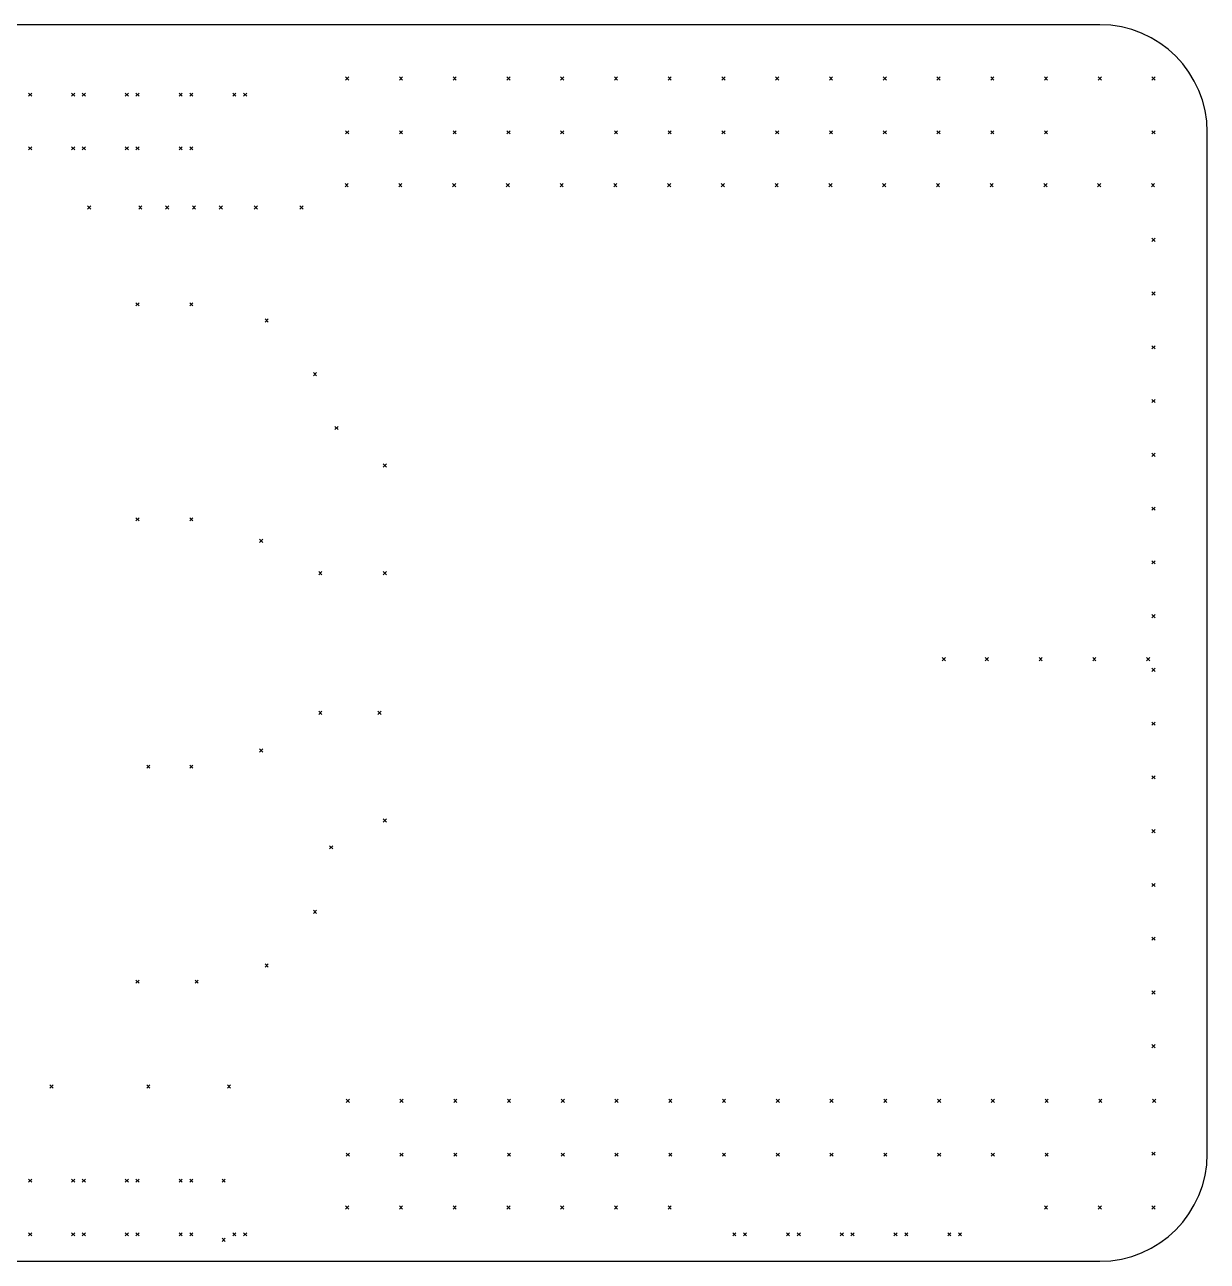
# Model space of a CAD drawing. Extents: x 41 to 265, y -135 to -8.
# Drawn here: x 153.7 to 265.4, y -124.5 to -7.6 of the extents above; entities that cross this region are included whole.
import ezdxf

# ---------------------------------------------------------------- set-up
doc = ezdxf.new("R2010")
doc.units = 0
doc.layers.add('BLACK', color=7, linetype='CONTINUOUS')

msp = doc.modelspace()

# ---------------------------------------------------------------- linework, layer by layer
at = {"layer": 'BLACK', "linetype": 'CONTINUOUS'}
for p, q in [((255.27, -7.62), (52.07, -7.62)), ((184, -12.55), (184.3, -12.85)), ((184.3, -12.55), (184, -12.85)), ((189.08, -12.55), (189.38, -12.85)), ((189.38, -12.55), (189.08, -12.85)), ((194.16, -12.55), (194.46, -12.85)), ((194.46, -12.55), (194.16, -12.85)), ((199.24, -12.55), (199.54, -12.85)), ((199.54, -12.55), (199.24, -12.85)), ((204.32, -12.55), (204.62, -12.85)), ((204.62, -12.55), (204.32, -12.85)), ((209.4, -12.55), (209.7, -12.85)), ((209.7, -12.55), (209.4, -12.85)), ((214.48, -12.55), (214.78, -12.85)), ((214.78, -12.55), (214.48, -12.85)), ((219.56, -12.55), (219.86, -12.85)), ((219.86, -12.55), (219.56, -12.85)), ((224.64, -12.55), (224.94, -12.85)), ((224.94, -12.55), (224.64, -12.85)), ((229.72, -12.55), (230.02, -12.85)), ((230.02, -12.55), (229.72, -12.85)), ((234.8, -12.55), (235.1, -12.85)), ((235.1, -12.55), (234.8, -12.85)), ((239.88, -12.55), (240.18, -12.85)), ((240.18, -12.55), (239.88, -12.85)), ((244.96, -12.55), (245.26, -12.85)), ((245.26, -12.55), (244.96, -12.85)), ((250.04, -12.55), (250.34, -12.85)), ((250.34, -12.55), (250.04, -12.85)), ((255.12, -12.55), (255.42, -12.85)), ((255.42, -12.55), (255.12, -12.85)), ((260.2, -12.55), (260.5, -12.85)), ((260.5, -12.55), (260.2, -12.85)), ((154.028, -14.074), (154.328, -14.374)), ((154.328, -14.074), (154.028, -14.374)), ((158.096, -14.074), (158.396, -14.374)), ((158.396, -14.074), (158.096, -14.374)), ((159.108, -14.074), (159.408, -14.374)), ((159.408, -14.074), (159.108, -14.374)), ((163.176, -14.074), (163.476, -14.374)), ((163.476, -14.074), (163.176, -14.374)), ((164.188, -14.074), (164.488, -14.374)), ((164.488, -14.074), (164.188, -14.374)), ((168.256, -14.074), (168.556, -14.374)), ((168.556, -14.074), (168.256, -14.374)), ((169.268, -14.074), (169.568, -14.374)), ((169.568, -14.074), (169.268, -14.374)), ((173.336, -14.074), (173.636, -14.374)), ((173.636, -14.074), (173.336, -14.374)), ((174.348, -14.074), (174.648, -14.374)), ((174.648, -14.074), (174.348, -14.374)), ((184, -17.63), (184.3, -17.93)), ((184.3, -17.63), (184, -17.93)), ((189.08, -17.63), (189.38, -17.93)), ((189.38, -17.63), (189.08, -17.93)), ((194.16, -17.63), (194.46, -17.93)), ((194.46, -17.63), (194.16, -17.93)), ((199.24, -17.63), (199.54, -17.93)), ((199.54, -17.63), (199.24, -17.93)), ((204.32, -17.63), (204.62, -17.93)), ((204.62, -17.63), (204.32, -17.93)), ((209.4, -17.63), (209.7, -17.93)), ((209.7, -17.63), (209.4, -17.93)), ((214.48, -17.63), (214.78, -17.93)), ((214.78, -17.63), (214.48, -17.93)), ((219.56, -17.63), (219.86, -17.93)), ((219.86, -17.63), (219.56, -17.93)), ((224.64, -17.63), (224.94, -17.93)), ((224.94, -17.63), (224.64, -17.93)), ((229.72, -17.63), (230.02, -17.93)), ((230.02, -17.63), (229.72, -17.93)), ((234.8, -17.63), (235.1, -17.93)), ((235.1, -17.63), (234.8, -17.93)), ((239.88, -17.63), (240.18, -17.93)), ((240.18, -17.63), (239.88, -17.93)), ((244.96, -17.63), (245.26, -17.93)), ((245.26, -17.63), (244.96, -17.93)), ((250.04, -17.63), (250.34, -17.93)), ((250.34, -17.63), (250.04, -17.93)), ((260.2, -17.63), (260.5, -17.93)), ((260.5, -17.63), (260.2, -17.93)), ((265.43, -114.3), (265.43, -17.78)), ((154.028, -19.154), (154.328, -19.454)), ((154.328, -19.154), (154.028, -19.454)), ((158.096, -19.154), (158.396, -19.454)), ((158.396, -19.154), (158.096, -19.454)), ((159.108, -19.154), (159.408, -19.454)), ((159.408, -19.154), (159.108, -19.454)), ((163.176, -19.154), (163.476, -19.454)), ((163.476, -19.154), (163.176, -19.454)), ((164.188, -19.154), (164.488, -19.454)), ((164.488, -19.154), (164.188, -19.454)), ((168.256, -19.154), (168.556, -19.454)), ((168.556, -19.154), (168.256, -19.454)), ((169.268, -19.154), (169.568, -19.454)), ((169.568, -19.154), (169.268, -19.454)), ((183.945, -22.6275), (184.245, -22.9275)), ((184.245, -22.6275), (183.945, -22.9275)), ((189.025, -22.6275), (189.325, -22.9275)), ((189.325, -22.6275), (189.025, -22.9275)), ((194.105, -22.6275), (194.405, -22.9275)), ((194.405, -22.6275), (194.105, -22.9275)), ((199.185, -22.6275), (199.485, -22.9275)), ((199.485, -22.6275), (199.185, -22.9275)), ((204.265, -22.6275), (204.565, -22.9275)), ((204.565, -22.6275), (204.265, -22.9275)), ((209.345, -22.6275), (209.645, -22.9275)), ((209.645, -22.6275), (209.345, -22.9275)), ((214.425, -22.6275), (214.725, -22.9275)), ((214.725, -22.6275), (214.425, -22.9275)), ((219.505, -22.6275), (219.805, -22.9275)), ((219.805, -22.6275), (219.505, -22.9275)), ((224.585, -22.6275), (224.885, -22.9275)), ((224.885, -22.6275), (224.585, -22.9275)), ((229.665, -22.6275), (229.965, -22.9275)), ((229.965, -22.6275), (229.665, -22.9275)), ((234.745, -22.6275), (235.045, -22.9275)), ((235.045, -22.6275), (234.745, -22.9275)), ((239.825, -22.6275), (240.125, -22.9275)), ((240.125, -22.6275), (239.825, -22.9275)), ((244.905, -22.6275), (245.205, -22.9275)), ((245.205, -22.6275), (244.905, -22.9275)), ((249.985, -22.6275), (250.285, -22.9275)), ((250.285, -22.6275), (249.985, -22.9275)), ((255.065, -22.6275), (255.365, -22.9275)), ((255.365, -22.6275), (255.065, -22.9275)), ((260.145, -22.6275), (260.445, -22.9275)), ((260.445, -22.6275), (260.145, -22.9275)), ((159.616, -24.742), (159.916, -25.042)), ((159.916, -24.742), (159.616, -25.042)), ((164.442, -24.742), (164.742, -25.042)), ((164.742, -24.742), (164.442, -25.042)), ((166.982, -24.742), (167.282, -25.042)), ((167.282, -24.742), (166.982, -25.042)), ((169.522, -24.742), (169.822, -25.042)), ((169.822, -24.742), (169.522, -25.042)), ((172.062, -24.742), (172.362, -25.042)), ((172.362, -24.742), (172.062, -25.042)), ((175.364, -24.742), (175.664, -25.042)), ((175.664, -24.742), (175.364, -25.042)), ((179.682, -24.742), (179.982, -25.042)), ((179.982, -24.742), (179.682, -25.042)), ((260.2, -27.79), (260.5, -28.09)), ((260.5, -27.79), (260.2, -28.09)), ((260.2, -32.87), (260.5, -33.17)), ((260.5, -32.87), (260.2, -33.17)), ((164.188, -33.886), (164.488, -34.186)), ((164.488, -33.886), (164.188, -34.186)), ((169.268, -33.886), (169.568, -34.186)), ((169.568, -33.886), (169.268, -34.186)), ((176.38, -35.41), (176.68, -35.71)), ((176.68, -35.41), (176.38, -35.71)), ((260.2, -37.95), (260.5, -38.25)), ((260.5, -37.95), (260.2, -38.25)), ((180.952, -40.49), (181.252, -40.79)), ((181.252, -40.49), (180.952, -40.79)), ((260.2, -43.03), (260.5, -43.33)), ((260.5, -43.03), (260.2, -43.33)), ((182.984, -45.57), (183.284, -45.87)), ((183.284, -45.57), (182.984, -45.87)), ((260.2, -48.11), (260.5, -48.41)), ((260.5, -48.11), (260.2, -48.41)), ((187.556, -49.126), (187.856, -49.426)), ((187.856, -49.126), (187.556, -49.426)), ((260.2, -53.19), (260.5, -53.49)), ((260.5, -53.19), (260.2, -53.49)), ((164.188, -54.206), (164.488, -54.506)), ((164.488, -54.206), (164.188, -54.506)), ((169.268, -54.206), (169.568, -54.506)), ((169.568, -54.206), (169.268, -54.506)), ((175.872, -56.238), (176.172, -56.538)), ((176.172, -56.238), (175.872, -56.538)), ((260.2, -58.27), (260.5, -58.57)), ((260.5, -58.27), (260.2, -58.57)), ((181.46, -59.286), (181.76, -59.586)), ((181.76, -59.286), (181.46, -59.586)), ((187.556, -59.286), (187.856, -59.586)), ((187.856, -59.286), (187.556, -59.586)), ((260.2, -63.35), (260.5, -63.65)), ((260.5, -63.35), (260.2, -63.65)), ((240.388, -67.414), (240.688, -67.714)), ((240.688, -67.414), (240.388, -67.714)), ((244.452, -67.414), (244.752, -67.714)), ((244.752, -67.414), (244.452, -67.714)), ((249.532, -67.414), (249.832, -67.714)), ((249.832, -67.414), (249.532, -67.714)), ((254.612, -67.414), (254.912, -67.714)), ((254.912, -67.414), (254.612, -67.714)), ((259.692, -67.414), (259.992, -67.714)), ((259.992, -67.414), (259.692, -67.714)), ((260.2, -68.43), (260.5, -68.73)), ((260.5, -68.43), (260.2, -68.73)), ((181.46, -72.494), (181.76, -72.794)), ((181.76, -72.494), (181.46, -72.794)), ((187.048, -72.494), (187.348, -72.794)), ((187.348, -72.494), (187.048, -72.794)), ((260.2, -73.51), (260.5, -73.81)), ((260.5, -73.51), (260.2, -73.81)), ((175.872, -76.05), (176.172, -76.35)), ((176.172, -76.05), (175.872, -76.35)), ((165.204, -77.574), (165.504, -77.874)), ((165.504, -77.574), (165.204, -77.874)), ((169.268, -77.574), (169.568, -77.874)), ((169.568, -77.574), (169.268, -77.874)), ((260.2, -78.59), (260.5, -78.89)), ((260.5, -78.59), (260.2, -78.89)), ((187.556, -82.654), (187.856, -82.954)), ((187.856, -82.654), (187.556, -82.954)), ((260.2, -83.67), (260.5, -83.97)), ((260.5, -83.67), (260.2, -83.97)), ((182.476, -85.194), (182.776, -85.494)), ((182.776, -85.194), (182.476, -85.494)), ((260.2, -88.75), (260.5, -89.05)), ((260.5, -88.75), (260.2, -89.05)), ((180.952, -91.29), (181.252, -91.59)), ((181.252, -91.29), (180.952, -91.59)), ((260.2, -93.83), (260.5, -94.13)), ((260.5, -93.83), (260.2, -94.13)), ((176.38, -96.37), (176.68, -96.67)), ((176.68, -96.37), (176.38, -96.67)), ((164.188, -97.894), (164.488, -98.194)), ((164.488, -97.894), (164.188, -98.194)), ((169.776, -97.894), (170.076, -98.194)), ((170.076, -97.894), (169.776, -98.194)), ((260.2, -98.91), (260.5, -99.21)), ((260.5, -98.91), (260.2, -99.21)), ((260.2, -103.99), (260.5, -104.29)), ((260.5, -103.99), (260.2, -104.29)), ((156.06, -107.8), (156.36, -108.1)), ((156.36, -107.8), (156.06, -108.1)), ((165.204, -107.8), (165.504, -108.1)), ((165.504, -107.8), (165.204, -108.1)), ((172.824, -107.8), (173.124, -108.1)), ((173.124, -107.8), (172.824, -108.1)), ((184.055, -109.153), (184.355, -109.453)), ((184.355, -109.153), (184.055, -109.453)), ((189.135, -109.153), (189.435, -109.453)), ((189.435, -109.153), (189.135, -109.453)), ((194.215, -109.153), (194.515, -109.453)), ((194.515, -109.153), (194.215, -109.453)), ((199.295, -109.153), (199.595, -109.453)), ((199.595, -109.153), (199.295, -109.453)), ((204.375, -109.153), (204.675, -109.453)), ((204.675, -109.153), (204.375, -109.453)), ((209.455, -109.153), (209.755, -109.453)), ((209.755, -109.153), (209.455, -109.453)), ((214.535, -109.153), (214.835, -109.453)), ((214.835, -109.153), (214.535, -109.453)), ((219.615, -109.153), (219.915, -109.453)), ((219.915, -109.153), (219.615, -109.453)), ((224.695, -109.153), (224.995, -109.453)), ((224.995, -109.153), (224.695, -109.453)), ((229.775, -109.153), (230.075, -109.453)), ((230.075, -109.153), (229.775, -109.453)), ((234.855, -109.153), (235.155, -109.453)), ((235.155, -109.153), (234.855, -109.453)), ((239.935, -109.153), (240.235, -109.453)), ((240.235, -109.153), (239.935, -109.453)), ((245.015, -109.153), (245.315, -109.453)), ((245.315, -109.153), (245.015, -109.453)), ((250.095, -109.153), (250.395, -109.453)), ((250.395, -109.153), (250.095, -109.453)), ((255.175, -109.153), (255.475, -109.453)), ((255.475, -109.153), (255.175, -109.453)), ((260.255, -109.153), (260.555, -109.453)), ((260.555, -109.153), (260.255, -109.453)), ((184.055, -114.233), (184.355, -114.533)), ((184.355, -114.233), (184.055, -114.533)), ((189.135, -114.233), (189.435, -114.533)), ((189.435, -114.233), (189.135, -114.533)), ((194.215, -114.233), (194.515, -114.533)), ((194.515, -114.233), (194.215, -114.533)), ((199.295, -114.233), (199.595, -114.533)), ((199.595, -114.233), (199.295, -114.533)), ((204.375, -114.233), (204.675, -114.533)), ((204.675, -114.233), (204.375, -114.533)), ((209.455, -114.233), (209.755, -114.533)), ((209.755, -114.233), (209.455, -114.533)), ((214.535, -114.233), (214.835, -114.533)), ((214.835, -114.233), (214.535, -114.533)), ((219.615, -114.233), (219.915, -114.533)), ((219.915, -114.233), (219.615, -114.533)), ((224.695, -114.233), (224.995, -114.533)), ((224.995, -114.233), (224.695, -114.533)), ((229.775, -114.233), (230.075, -114.533)), ((230.075, -114.233), (229.775, -114.533)), ((234.855, -114.233), (235.155, -114.533)), ((235.155, -114.233), (234.855, -114.533)), ((239.935, -114.233), (240.235, -114.533)), ((240.235, -114.233), (239.935, -114.533)), ((245.015, -114.233), (245.315, -114.533)), ((245.315, -114.233), (245.015, -114.533)), ((250.095, -114.233), (250.395, -114.533)), ((250.395, -114.233), (250.095, -114.533)), ((260.2, -114.15), (260.5, -114.45)), ((260.5, -114.15), (260.2, -114.45)), ((154.028, -116.69), (154.328, -116.99)), ((154.328, -116.69), (154.028, -116.99)), ((158.096, -116.69), (158.396, -116.99)), ((158.396, -116.69), (158.096, -116.99)), ((159.108, -116.69), (159.408, -116.99)), ((159.408, -116.69), (159.108, -116.99)), ((163.176, -116.69), (163.476, -116.99)), ((163.476, -116.69), (163.176, -116.99)), ((164.188, -116.69), (164.488, -116.99)), ((164.488, -116.69), (164.188, -116.99)), ((168.256, -116.69), (168.556, -116.99)), ((168.556, -116.69), (168.256, -116.99)), ((169.268, -116.69), (169.568, -116.99)), ((169.568, -116.69), (169.268, -116.99)), ((172.316, -116.69), (172.616, -116.99)), ((172.616, -116.69), (172.316, -116.99)), ((184, -119.23), (184.3, -119.53)), ((184.3, -119.23), (184, -119.53)), ((189.08, -119.23), (189.38, -119.53)), ((189.38, -119.23), (189.08, -119.53)), ((194.16, -119.23), (194.46, -119.53)), ((194.46, -119.23), (194.16, -119.53)), ((199.24, -119.23), (199.54, -119.53)), ((199.54, -119.23), (199.24, -119.53)), ((204.32, -119.23), (204.62, -119.53)), ((204.62, -119.23), (204.32, -119.53)), ((209.4, -119.23), (209.7, -119.53)), ((209.7, -119.23), (209.4, -119.53)), ((214.48, -119.23), (214.78, -119.53)), ((214.78, -119.23), (214.48, -119.53)), ((250.04, -119.23), (250.34, -119.53)), ((250.34, -119.23), (250.04, -119.53)), ((255.12, -119.23), (255.42, -119.53)), ((255.42, -119.23), (255.12, -119.53)), ((260.2, -119.23), (260.5, -119.53)), ((260.5, -119.23), (260.2, -119.53)), ((154.028, -121.77), (154.328, -122.07)), ((154.328, -121.77), (154.028, -122.07)), ((158.096, -121.77), (158.396, -122.07)), ((158.396, -121.77), (158.096, -122.07)), ((159.108, -121.77), (159.408, -122.07)), ((159.408, -121.77), (159.108, -122.07)), ((163.176, -121.77), (163.476, -122.07)), ((163.476, -121.77), (163.176, -122.07)), ((164.188, -121.77), (164.488, -122.07)), ((164.488, -121.77), (164.188, -122.07)), ((168.256, -121.77), (168.556, -122.07)), ((168.556, -121.77), (168.256, -122.07)), ((169.268, -121.77), (169.568, -122.07)), ((169.568, -121.77), (169.268, -122.07)), ((172.316, -122.278), (172.616, -122.578)), ((172.616, -122.278), (172.316, -122.578)), ((173.336, -121.77), (173.636, -122.07)), ((173.636, -121.77), (173.336, -122.07)), ((174.348, -121.77), (174.648, -122.07)), ((174.648, -121.77), (174.348, -122.07)), ((220.58, -121.77), (220.88, -122.07)), ((220.88, -121.77), (220.58, -122.07)), ((221.592, -121.77), (221.892, -122.07)), ((221.892, -121.77), (221.592, -122.07)), ((225.66, -121.77), (225.96, -122.07)), ((225.96, -121.77), (225.66, -122.07)), ((226.672, -121.77), (226.972, -122.07)), ((226.972, -121.77), (226.672, -122.07)), ((230.74, -121.77), (231.04, -122.07)), ((231.04, -121.77), (230.74, -122.07)), ((231.752, -121.77), (232.052, -122.07)), ((232.052, -121.77), (231.752, -122.07)), ((235.82, -121.77), (236.12, -122.07)), ((236.12, -121.77), (235.82, -122.07)), ((236.832, -121.77), (237.132, -122.07)), ((237.132, -121.77), (236.832, -122.07)), ((240.9, -121.77), (241.2, -122.07)), ((241.2, -121.77), (240.9, -122.07)), ((241.912, -121.77), (242.212, -122.07)), ((242.212, -121.77), (241.912, -122.07)), ((52.07, -124.46), (255.27, -124.46))]:
    msp.add_line(p, q, dxfattribs=at)
at = {"layer": 'BLACK'}
for centre, start, end in [((255.27, -17.78), 0, 90), ((255.27, -114.3), -90, 0)]:
    msp.add_arc(centre, 10.16, start, end, dxfattribs=at)

doc.saveas('drawing.dxf')
